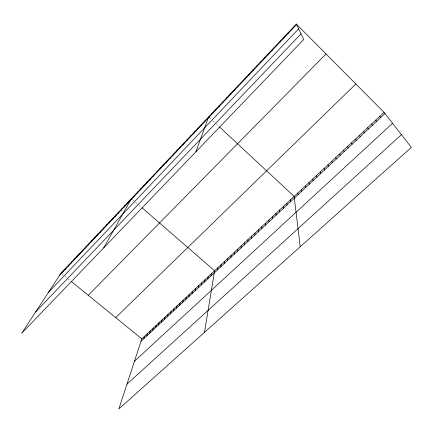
<?xml version="1.0" encoding="UTF-8"?>
<svg xmlns="http://www.w3.org/2000/svg" width="433" height="433" viewBox="0 0 433 433"><rect width="100%" height="100%" fill="white"/><g stroke="black" fill="none" stroke-linecap="round" stroke-linejoin="round"><path stroke-width="0.32" stroke-dasharray="2.17 1.62" d="M62.016 273.932L63.489 275.128M64.961 276.324L66.433 277.521M67.9 278.717L70.828 281.098M132.455 199.478L133.976 200.793M135.491 202.114L137.51 203.862M138.522 204.739L141.039 206.925M209.989 118.166L210.903 119.015M212.727 120.715L215.001 122.831M215.915 123.676L219.093 126.631"/><path stroke-width="0.65" d="M265.386 225.203L265.386 223.287M264.471 58.536L264.482 57.751M261.851 228.5L261.878 226.567M258.339 231.779L258.387 229.826M254.842 235.043L254.918 233.073M260.569 62.671L260.606 61.854M251.362 238.291L251.465 236.304M247.903 241.522L248.028 239.514M244.461 244.737L244.607 242.707M256.682 66.779L256.758 65.93M241.035 247.93L241.208 245.89M237.625 251.113L237.825 249.051M234.237 254.274L234.459 252.201M252.823 70.866L252.926 69.989M230.865 257.424L231.108 255.329M227.509 260.558L227.78 258.447M224.17 263.67L224.462 261.543M248.986 74.925L249.116 74.021M220.852 266.771L221.166 264.628M217.55 269.856L217.886 267.697M204.5 332.349L214.616 270.744L142.051 207.797M211.033 275.935L211.412 273.748M245.17 78.963L245.332 78.027M207.818 278.939L208.219 276.73M204.62 281.921L205.042 279.696M201.437 284.892L201.881 282.652M241.376 82.979L241.565 82.016M198.276 287.848L198.736 285.591M195.126 290.787L195.608 288.519M237.603 86.968L237.82 85.978M191.987 293.709L192.49 291.431M188.869 296.621L189.394 294.326M185.768 299.522L186.309 297.211M182.677 302.402L183.24 300.08M233.852 90.941L234.101 89.918M179.603 305.27L180.188 302.932M176.545 308.128L177.146 305.774M230.118 94.887L230.399 93.837M173.503 310.97L174.12 308.605M170.472 313.795L171.111 311.419M167.457 316.61L168.118 314.217M164.459 319.408L165.135 317.005M226.41 98.811L226.719 97.734M161.471 322.195L162.164 319.781M158.5 324.972L159.214 322.542M155.544 327.732L156.275 325.286M222.724 102.713L223.055 101.609M152.6 330.476L153.347 328.025M149.672 333.21L150.435 330.747M146.755 335.932L147.539 333.453M219.055 106.594L219.417 105.463M143.853 338.638L144.654 336.149M384.055 112.353L141.786 338.833L118.848 408.936L411.35 147.382L384.055 112.353L296.307 24.064L61.037 273.131L21.65 333.35L303.733 39.468L296.307 24.064M215.412 110.447L215.796 109.295M211.786 114.285L212.197 113.105M195.911 151.799L208.619 116.894L209.534 117.744M204.593 121.895L205.058 120.661M201.026 125.667L201.518 124.406M197.48 129.424L198 128.136M193.952 133.153L194.498 131.843M190.444 136.866L191.013 135.529M186.959 140.552L187.554 139.193M183.489 144.221L184.106 142.841M180.041 147.875L180.68 146.468M176.61 151.507L177.276 150.072M173.195 155.117L173.887 153.661M169.801 158.705L170.515 157.228M166.429 162.278L167.165 160.778M163.068 165.828L163.831 164.307M159.728 169.363L160.513 167.82M156.41 172.875L157.211 171.311M153.103 176.372L153.931 174.786M149.818 179.847L150.668 178.244M146.549 183.305L147.42 181.681M143.301 186.747L144.189 185.097M140.065 190.168L140.979 188.501M136.85 193.573L137.781 191.884M133.651 196.961L134.603 195.251M103.687 247.882L131.443 198.595M127.34 203.634L128.336 201.886M124.228 206.925L125.245 205.155M121.137 210.2L122.166 208.414M118.057 213.458L119.107 211.65M114.994 216.7L116.066 214.876M111.947 219.921L113.035 218.08M108.916 223.13L110.025 221.268M105.896 226.324L107.027 224.446M102.897 229.495L104.044 227.601M99.909 232.656L101.073 230.746M96.938 235.801L98.123 233.869M93.983 238.929L95.184 236.981M91.044 242.042L92.261 240.077M88.116 245.138L89.35 243.157M85.204 248.217L86.454 246.22M82.308 251.281L83.574 249.267M79.423 254.333L80.711 252.304M76.554 257.37L77.859 255.324M73.702 260.39L75.017 258.328M70.86 263.394L72.197 261.315M68.035 266.382L69.383 264.292M65.221 269.358L66.59 267.253M62.422 272.319L63.808 270.197M59.64 275.269L296.562 24.589M48.48 292.329L298.608 28.838M35.647 311.949L301.022 33.85M88.267 295.29L326.027 53.968M115.714 317.622L355.85 83.975M140.963 341.334L384.991 113.56M134.441 361.274L392.569 123.281M126.966 384.125L401.451 134.679M71.315 281.499L141.786 338.833M219.547 127.053L294.131 196.42L300.215 246.761M379.898 116.239L380.802 117.473M375.768 120.098L376.64 121.359M371.66 123.935L372.494 125.224M367.579 127.757L368.375 129.072M363.514 131.551L364.283 132.893M359.477 135.329L360.213 136.693M355.461 139.08L356.159 140.471M351.466 142.814L352.137 144.232M347.499 146.527L348.132 147.967M343.548 150.219L344.148 151.685M292.248 28.361L292.464 28.919M339.624 153.888L340.192 155.377M335.716 157.542L336.252 159.052M331.83 161.173L332.338 162.711M288.21 32.632L288.394 33.227M327.965 164.784L328.441 166.342M324.128 168.377L324.571 169.958M320.306 171.95L320.718 173.552M284.2 36.881L284.351 37.509M316.507 175.5L316.891 177.129M312.723 179.035L313.081 180.685M308.967 182.547L309.292 184.22M280.211 41.103L280.33 41.763M305.227 186.044L305.525 187.738M301.509 189.519L301.774 191.234M297.807 192.977L298.05 194.715M276.243 45.303L276.33 45.995M290.467 199.84L290.657 201.616M286.83 203.239L286.987 205.042M272.297 49.476L272.352 50.201M283.209 206.628L283.339 208.446M279.604 209.994L279.707 211.834M276.021 213.345L276.102 215.201M268.379 53.627L268.4 54.379M272.46 216.673L272.509 218.551M268.915 219.991L268.936 221.885"/></g></svg>
